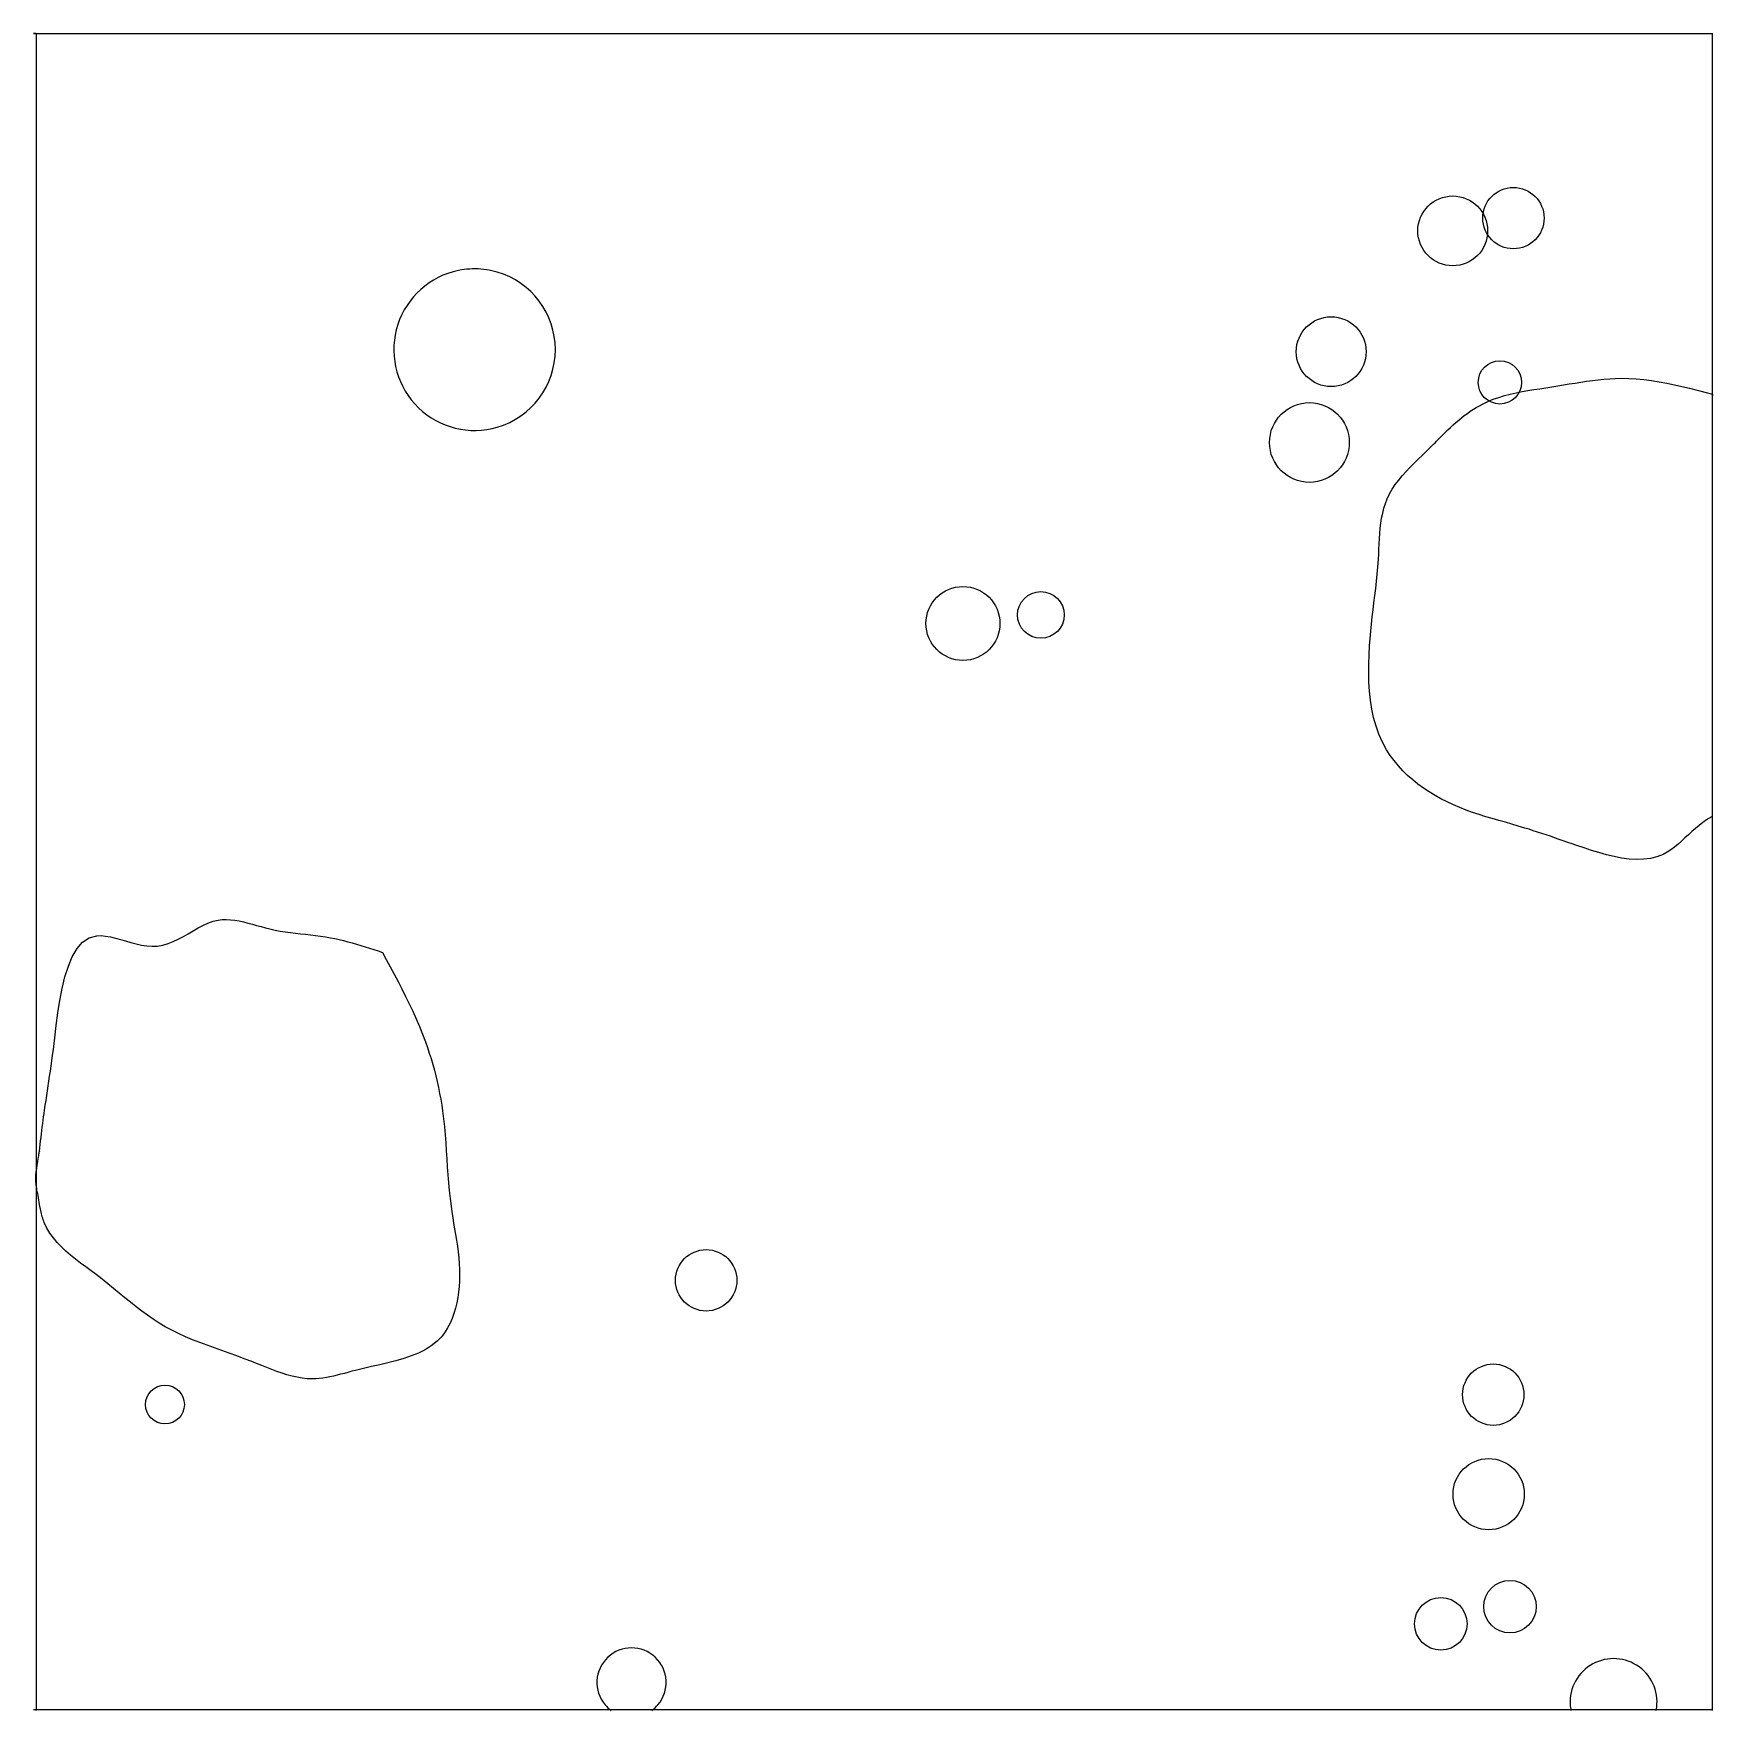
# Model space of a CAD drawing. Extents: x 4.057 to 5.043, y -0.442 to 0.543.
import ezdxf

# ---------------------------------------------------------------- set-up
doc = ezdxf.new("R2010")
doc.units = 0
doc.linetypes.add('HIDDEN', pattern=[0.375, 0.25, -0.125])
for name, color, linetype in [('LAYER1', 7, 'CONTINUOUS'), ('LAYER10', 1, 'CONTINUOUS'), ('LAYER12', 5, 'CONTINUOUS')]:
    doc.layers.add(name, color=color, linetype=linetype)

msp = doc.modelspace()

# ---------------------------------------------------------------- linework, layer by layer
at = {"layer": 'LAYER1', "color": 7, "linetype": 'CONTINUOUS'}
for centre, radius in [((4.8902, 0.4268), 0.0205), ((4.9258, 0.4343), 0.018), ((4.8189, 0.3559), 0.0205), ((4.9179, 0.3379), 0.0127), ((4.8061, 0.3026), 0.0234), ((4.6028, 0.1964), 0.0217), ((4.6485, 0.2014), 0.0137), ((4.4521, -0.1891), 0.018), ((4.914, -0.2562), 0.018), ((4.1345, -0.262), 0.0114), ((4.9113, -0.3146), 0.0209), ((4.9238, -0.3806), 0.0154), ((4.8832, -0.3907), 0.0154)]:
    msp.add_circle(centre, radius, dxfattribs=at)
at = {"layer": 'LAYER1', "color": 7, "linetype": 'HIDDEN'}
for start, end in [(73.6495, 105.3983), (105.3984, -73.6494), (-73.6495, 73.6495)]:
    msp.add_arc((4.3162, 0.3571), 0.0474, start, end, dxfattribs=at)
at = {"layer": 'LAYER1', "color": 7, "linetype": 'CONTINUOUS'}
for centre, radius, start, end in [((4.4083, -0.4251), 0.0203, -40.1521, -139.847), ((4.9846, -0.4366), 0.0255, -11.1124, -176.4206), ((4.4083, -0.4251), 0.0203, -139.847, -126.05), ((4.4083, -0.4251), 0.0203, -53.9493, -40.1517), ((4.9846, -0.4366), 0.0255, -176.4205, -168.8878), ((4.9846, -0.4366), 0.0255, -11.1124, -3.5795)]:
    msp.add_arc(centre, radius, start, end, dxfattribs=at)
at = {"layer": 'LAYER10', "color": 1, "linetype": 'CONTINUOUS'}
for points in [[(5.0426, 0.0833), (5.0423, 0.0831), (5.042, 0.0829), (5.0417, 0.0828), (5.0415, 0.0826), (5.0412, 0.0824), (5.0409, 0.0822), (5.0406, 0.0821), (5.0403, 0.0819), (5.04, 0.0817), (5.0397, 0.0815), (5.0395, 0.0814), (5.0392, 0.0812), (5.0369, 0.0796), (5.0348, 0.0779), (5.0327, 0.0761), (5.0306, 0.0743), (5.0285, 0.0724), (5.0265, 0.0705), (5.0245, 0.0686), (5.0224, 0.0668), (5.0203, 0.0651), (5.0182, 0.0636), (5.016, 0.0621), (5.0137, 0.0609), (5.01, 0.0595), (5.0062, 0.0585), (5.0021, 0.058), (4.9979, 0.0579), (4.9937, 0.0581), (4.9893, 0.0587), (4.9849, 0.0596), (4.9805, 0.0606), (4.976, 0.0619), (4.9716, 0.0632), (4.9673, 0.0647), (4.963, 0.0661), (4.9603, 0.067), (4.9577, 0.0679), (4.9551, 0.0688), (4.9526, 0.0697), (4.95, 0.0706), (4.9475, 0.0715), (4.945, 0.0723), (4.9425, 0.0732), (4.94, 0.074), (4.9375, 0.0748), (4.935, 0.0756), (4.9325, 0.0763), (4.9287, 0.0775), (4.9249, 0.0786), (4.9211, 0.0797), (4.9173, 0.0808), (4.9134, 0.0819), (4.9096, 0.083), (4.9057, 0.0843), (4.9019, 0.0855), (4.8981, 0.0869), (4.8943, 0.0884), (4.8906, 0.09), (4.8869, 0.0917), (4.8833, 0.0935), (4.8798, 0.0954), (4.8764, 0.0975), (4.8731, 0.0998), (4.8698, 0.1021), (4.8667, 0.1046), (4.8637, 0.1072), (4.8609, 0.11), (4.8583, 0.1129), (4.8558, 0.1159), (4.8535, 0.119), (4.8514, 0.1222), (4.849, 0.1267), (4.8469, 0.1314), (4.8452, 0.1362), (4.8438, 0.1412), (4.8428, 0.1462), (4.8419, 0.1514), (4.8414, 0.1567), (4.841, 0.162), (4.8409, 0.1673), (4.8409, 0.1726), (4.8411, 0.1779), (4.8414, 0.1832), (4.8417, 0.1875), (4.8421, 0.1918), (4.8426, 0.196), (4.843, 0.2002), (4.8435, 0.2044), (4.844, 0.2086), (4.8445, 0.2128), (4.845, 0.217), (4.8455, 0.2212), (4.8459, 0.2254), (4.8463, 0.2297), (4.8466, 0.234), (4.8468, 0.237), (4.8469, 0.2401), (4.8471, 0.2431), (4.8472, 0.2462), (4.8474, 0.2493), (4.8477, 0.2523), (4.8481, 0.2553), (4.8485, 0.2582), (4.8491, 0.2612), (4.8498, 0.264), (4.8507, 0.2668), (4.8517, 0.2695), (4.8531, 0.2724), (4.8547, 0.2752), (4.8565, 0.2779), (4.8585, 0.2805), (4.8606, 0.2831), (4.8628, 0.2856), (4.8651, 0.288), (4.8675, 0.2905), (4.8699, 0.2928), (4.8724, 0.2952), (4.8748, 0.2976), (4.8772, 0.2999), (4.8781, 0.3008), (4.8789, 0.3016), (4.8798, 0.3025), (4.8806, 0.3033), (4.8814, 0.3042), (4.8823, 0.305), (4.8831, 0.3058), (4.884, 0.3067), (4.8848, 0.3075), (4.8857, 0.3084), (4.8865, 0.3092), (4.8874, 0.31), (4.8889, 0.3115), (4.8905, 0.3129), (4.8921, 0.3143), (4.8937, 0.3157), (4.8954, 0.3171), (4.897, 0.3184), (4.8988, 0.3197), (4.9005, 0.3209), (4.9023, 0.3221), (4.904, 0.3232), (4.9059, 0.3242), (4.9077, 0.3252), (4.9108, 0.3267), (4.914, 0.328), (4.9173, 0.3291), (4.9206, 0.3301), (4.924, 0.331), (4.9274, 0.3318), (4.9309, 0.3325), (4.9343, 0.3331), (4.9378, 0.3337), (4.9413, 0.3342), (4.9449, 0.3347), (4.9484, 0.3353), (4.9518, 0.3358), (4.9552, 0.3364), (4.9586, 0.337), (4.962, 0.3375), (4.9654, 0.338), (4.9688, 0.3386), (4.9722, 0.339), (4.9755, 0.3394), (4.9789, 0.3398), (4.9823, 0.34), (4.9856, 0.3402), (4.989, 0.3403), (4.9935, 0.3402), (4.9979, 0.3399), (5.0024, 0.3395), (5.0069, 0.3389), (5.0113, 0.3382), (5.0158, 0.3374), (5.0203, 0.3365), (5.0247, 0.3355), (5.0292, 0.3344), (5.0337, 0.3333), (5.0381, 0.3321), (5.0426, 0.331)], [(5.0426, 0.331), (5.0426, 0.331), (5.0426, 0.331), (5.0426, 0.331), (5.0426, 0.331), (5.0426, 0.331), (5.0426, 0.331), (5.0426, 0.331), (5.0426, 0.331), (5.0426, 0.331), (5.0426, 0.331), (5.0426, 0.331), (5.0426, 0.331), (5.0426, 0.331), (5.0426, 0.331), (5.0426, 0.331), (5.0426, 0.331), (5.0426, 0.331), (5.0426, 0.331), (5.0426, 0.331), (5.0426, 0.331), (5.0426, 0.331), (5.0426, 0.331), (5.0426, 0.331), (5.0426, 0.331)], [(5.0426, 0.331), (5.0426, 0.331), (5.0426, 0.331), (5.0426, 0.331), (5.0426, 0.331), (5.0426, 0.331), (5.0426, 0.331), (5.0426, 0.331), (5.0426, 0.331), (5.0426, 0.331), (5.0426, 0.331), (5.0426, 0.331), (5.0426, 0.331), (5.0426, 0.3306), (5.0426, 0.3304), (5.0426, 0.3302), (5.0426, 0.3301), (5.0426, 0.3301), (5.0426, 0.3301), (5.0426, 0.3302), (5.0426, 0.3303), (5.0426, 0.3304), (5.0426, 0.3306), (5.0426, 0.3308), (5.0426, 0.331)], [(5.0426, 0.0833), (5.0426, 0.0833), (5.0426, 0.0833), (5.0426, 0.0833), (5.0426, 0.0833), (5.0426, 0.0833), (5.0426, 0.0833), (5.0426, 0.0833), (5.0426, 0.0833), (5.0426, 0.0833), (5.0426, 0.0833), (5.0426, 0.0833), (5.0426, 0.0833), (5.0426, 0.0833), (5.0426, 0.0833), (5.0426, 0.0833), (5.0426, 0.0833), (5.0426, 0.0833), (5.0426, 0.0833), (5.0426, 0.0833), (5.0426, 0.0833), (5.0426, 0.0833), (5.0426, 0.0833), (5.0426, 0.0833), (5.0426, 0.0833)], [(5.0426, 0.0833), (5.0426, 0.0833), (5.0426, 0.0833), (5.0426, 0.0833), (5.0426, 0.0833), (5.0426, 0.0833), (5.0426, 0.0833), (5.0426, 0.0833), (5.0426, 0.0833), (5.0426, 0.0833), (5.0426, 0.0833), (5.0426, 0.0833), (5.0426, 0.0833), (5.0426, 0.0833), (5.0426, 0.0833), (5.0426, 0.0833), (5.0426, 0.0833), (5.0426, 0.0833), (5.0426, 0.0833), (5.0426, 0.0833), (5.0426, 0.0833), (5.0426, 0.0833), (5.0426, 0.0833), (5.0426, 0.0833), (5.0426, 0.0833)], [(4.0608, -0.1135), (4.061, -0.1114), (4.0613, -0.1094), (4.0615, -0.1073), (4.0618, -0.1053), (4.062, -0.1032), (4.0623, -0.1012), (4.0625, -0.0992), (4.0628, -0.0971), (4.063, -0.0951), (4.0633, -0.0931), (4.0636, -0.0912), (4.0638, -0.0892), (4.0642, -0.0863), (4.0647, -0.0835), (4.0651, -0.0807), (4.0655, -0.0779), (4.0659, -0.075), (4.0664, -0.0722), (4.0668, -0.0693), (4.0673, -0.0663), (4.0677, -0.0633), (4.0681, -0.0602), (4.0686, -0.057), (4.069, -0.0537), (4.0699, -0.0468), (4.0707, -0.0396), (4.0717, -0.0322), (4.0728, -0.0249), (4.0742, -0.0178), (4.0758, -0.011), (4.0778, -0.0048), (4.0801, 0.0008), (4.0829, 0.0056), (4.0862, 0.0093), (4.09, 0.0119), (4.0945, 0.0131), (4.097, 0.0132), (4.0997, 0.0129), (4.1025, 0.0124), (4.1054, 0.0118), (4.1084, 0.011), (4.1114, 0.0101), (4.1145, 0.0092), (4.1177, 0.0084), (4.1208, 0.0077), (4.1239, 0.0073), (4.127, 0.007), (4.1301, 0.0071), (4.1332, 0.0076), (4.1363, 0.0085), (4.1394, 0.0097), (4.1423, 0.0111), (4.1453, 0.0127), (4.1482, 0.0143), (4.1511, 0.016), (4.1539, 0.0177), (4.1568, 0.0192), (4.1597, 0.0205), (4.1627, 0.0216), (4.1657, 0.0223), (4.1681, 0.0226), (4.1705, 0.0227), (4.173, 0.0225), (4.1755, 0.0223), (4.1781, 0.0218), (4.1806, 0.0213), (4.1832, 0.0206), (4.1858, 0.0199), (4.1883, 0.0192), (4.1909, 0.0185), (4.1935, 0.0178), (4.1961, 0.0171), (4.1991, 0.0165), (4.2021, 0.0159), (4.2051, 0.0154), (4.2081, 0.015), (4.2111, 0.0146), (4.214, 0.0143), (4.217, 0.014), (4.2199, 0.0136), (4.2229, 0.0133), (4.2258, 0.0129), (4.2287, 0.0125), (4.2316, 0.012), (4.2342, 0.0115), (4.2368, 0.0109), (4.2393, 0.0103), (4.2419, 0.0096), (4.2444, 0.0089), (4.2469, 0.0082), (4.2495, 0.0074), (4.252, 0.0067), (4.2545, 0.0058), (4.257, 0.005), (4.2596, 0.0042), (4.2621, 0.0033)], [(4.2621, 0.0033), (4.2644, -0.0009), (4.2667, -0.0052), (4.269, -0.0095), (4.2713, -0.0138), (4.2735, -0.0181), (4.2757, -0.0225), (4.2779, -0.0268), (4.2799, -0.0312), (4.2819, -0.0356), (4.2838, -0.0401), (4.2856, -0.0446), (4.2874, -0.0491), (4.2885, -0.0524), (4.2896, -0.0557), (4.2907, -0.059), (4.2917, -0.0624), (4.2926, -0.0657), (4.2935, -0.0691), (4.2943, -0.0725), (4.295, -0.0759), (4.2957, -0.0794), (4.2963, -0.0828), (4.2969, -0.0863), (4.2974, -0.0897), (4.298, -0.0944), (4.2985, -0.0991), (4.2989, -0.1037), (4.2993, -0.1084), (4.2996, -0.1131), (4.2999, -0.1178), (4.3002, -0.1224), (4.3005, -0.1271), (4.3009, -0.1318), (4.3013, -0.1364), (4.3018, -0.141), (4.3024, -0.1456), (4.3029, -0.1489), (4.3034, -0.1523), (4.3039, -0.1556), (4.3045, -0.1589), (4.305, -0.1623), (4.3056, -0.1656), (4.3061, -0.169), (4.3065, -0.1724), (4.3069, -0.1758), (4.3071, -0.1792), (4.3073, -0.1827), (4.3074, -0.1862), (4.3073, -0.1895), (4.3071, -0.1927), (4.3068, -0.196), (4.3063, -0.1992), (4.3057, -0.2024), (4.305, -0.2055), (4.3041, -0.2085), (4.303, -0.2115), (4.3018, -0.2143), (4.3004, -0.2169), (4.2989, -0.2194), (4.2971, -0.2218), (4.2942, -0.2248), (4.2908, -0.2275), (4.2872, -0.2298), (4.2832, -0.2318), (4.279, -0.2335), (4.2746, -0.235), (4.27, -0.2363), (4.2653, -0.2375), (4.2606, -0.2387), (4.2558, -0.2397), (4.251, -0.2408), (4.2463, -0.242), (4.2441, -0.2425), (4.2419, -0.2431), (4.2398, -0.2437), (4.2376, -0.2442), (4.2355, -0.2448), (4.2334, -0.2453), (4.2313, -0.2458), (4.2292, -0.2462), (4.2271, -0.2465), (4.225, -0.2467), (4.223, -0.2469), (4.2209, -0.247), (4.2179, -0.2469), (4.215, -0.2465), (4.212, -0.246), (4.2091, -0.2454), (4.2061, -0.2445), (4.2032, -0.2436), (4.2002, -0.2426), (4.1972, -0.2415), (4.1943, -0.2403), (4.1913, -0.2391), (4.1883, -0.2379), (4.1854, -0.2367), (4.181, -0.2351), (4.1766, -0.2334), (4.1722, -0.2319), (4.1678, -0.2303), (4.1635, -0.2288), (4.1592, -0.2272), (4.1549, -0.2256), (4.1507, -0.224), (4.1466, -0.2222), (4.1425, -0.2204), (4.1385, -0.2184), (4.1346, -0.2163), (4.1311, -0.2142), (4.1276, -0.2119), (4.1243, -0.2096), (4.1209, -0.2071), (4.1176, -0.2046), (4.1143, -0.202), (4.111, -0.1993), (4.1077, -0.1966), (4.1043, -0.1939), (4.101, -0.1912), (4.0976, -0.1884), (4.0941, -0.1857), (4.0911, -0.1835), (4.088, -0.1812), (4.085, -0.179), (4.082, -0.1767), (4.0791, -0.1744), (4.0764, -0.172), (4.0737, -0.1695), (4.0712, -0.1669), (4.069, -0.1642), (4.0669, -0.1614), (4.0652, -0.1584), (4.0637, -0.1552), (4.0634, -0.1544), (4.0631, -0.1535), (4.0628, -0.1527), (4.0625, -0.1518), (4.0623, -0.1509), (4.062, -0.15), (4.0618, -0.1491), (4.0616, -0.1482), (4.0614, -0.1474), (4.0612, -0.1464), (4.061, -0.1455), (4.0608, -0.1446)], [(4.0589, -0.1261), (4.0591, -0.1246), (4.0593, -0.1232), (4.0595, -0.1218), (4.0597, -0.1205), (4.0599, -0.1192), (4.0601, -0.118), (4.0603, -0.1169), (4.0604, -0.116), (4.0605, -0.1151), (4.0606, -0.1144), (4.0607, -0.1139), (4.0608, -0.1135), (4.0608, -0.1134), (4.0608, -0.1133), (4.0608, -0.1133), (4.0608, -0.1133), (4.0608, -0.1133), (4.0608, -0.1133), (4.0608, -0.1133), (4.0608, -0.1133), (4.0608, -0.1134), (4.0608, -0.1134), (4.0608, -0.1134), (4.0608, -0.1135)], [(4.0589, -0.1328), (4.0589, -0.1325), (4.0589, -0.1323), (4.0588, -0.132), (4.0588, -0.1318), (4.0588, -0.1315), (4.0588, -0.1313), (4.0587, -0.131), (4.0587, -0.1308), (4.0587, -0.1305), (4.0587, -0.1303), (4.0587, -0.1301), (4.0587, -0.1298), (4.0587, -0.1295), (4.0587, -0.1292), (4.0587, -0.1289), (4.0587, -0.1286), (4.0587, -0.1283), (4.0587, -0.128), (4.0588, -0.1277), (4.0588, -0.1273), (4.0588, -0.127), (4.0588, -0.1267), (4.0589, -0.1264), (4.0589, -0.1261)], [(4.0589, -0.1261), (4.0589, -0.1261), (4.0589, -0.1261), (4.0589, -0.1261), (4.0589, -0.1261), (4.0589, -0.1261), (4.0589, -0.1261), (4.0589, -0.1261), (4.0589, -0.1261), (4.0589, -0.1261), (4.0589, -0.1261), (4.0589, -0.1261), (4.0589, -0.1261), (4.0589, -0.1264), (4.0588, -0.1266), (4.0588, -0.1268), (4.0588, -0.1269), (4.0588, -0.1269), (4.0588, -0.1269), (4.0588, -0.1268), (4.0588, -0.1267), (4.0588, -0.1266), (4.0589, -0.1264), (4.0589, -0.1263), (4.0589, -0.1261)], [(4.0589, -0.1261), (4.0589, -0.1261), (4.0589, -0.1261), (4.0589, -0.1261), (4.0589, -0.1261), (4.0589, -0.1261), (4.0589, -0.1261), (4.0589, -0.1261), (4.0589, -0.1261), (4.0589, -0.1261), (4.0589, -0.1261), (4.0589, -0.1261), (4.0589, -0.1261), (4.0589, -0.1257), (4.059, -0.1255), (4.059, -0.1253), (4.059, -0.1252), (4.059, -0.1252), (4.059, -0.1252), (4.059, -0.1253), (4.059, -0.1254), (4.059, -0.1255), (4.0589, -0.1257), (4.0589, -0.1259), (4.0589, -0.1261)], [(4.0589, -0.1328), (4.0589, -0.1328), (4.0589, -0.1328), (4.0589, -0.1328), (4.0589, -0.1328), (4.0589, -0.1328), (4.0589, -0.1328), (4.0589, -0.1328), (4.0589, -0.1328), (4.0589, -0.1328), (4.0589, -0.1328), (4.0589, -0.1328), (4.0589, -0.1328), (4.0589, -0.1324), (4.0589, -0.1322), (4.0589, -0.132), (4.0588, -0.132), (4.0588, -0.1319), (4.0588, -0.1319), (4.0588, -0.132), (4.0589, -0.1321), (4.0589, -0.1323), (4.0589, -0.1324), (4.0589, -0.1326), (4.0589, -0.1328)], [(4.0608, -0.1446), (4.0606, -0.1433), (4.0604, -0.142), (4.0602, -0.1407), (4.06, -0.1394), (4.0598, -0.1382), (4.0596, -0.1371), (4.0594, -0.1361), (4.0593, -0.1351), (4.0592, -0.1343), (4.0591, -0.1337), (4.059, -0.1331), (4.0589, -0.1328), (4.0589, -0.1327), (4.0589, -0.1326), (4.0589, -0.1326), (4.0589, -0.1326), (4.0589, -0.1326), (4.0589, -0.1326), (4.0589, -0.1326), (4.0589, -0.1326), (4.0589, -0.1327), (4.0589, -0.1327), (4.0589, -0.1327), (4.0589, -0.1328)], [(4.0589, -0.1328), (4.0589, -0.1328), (4.0589, -0.1328), (4.0589, -0.1328), (4.0589, -0.1328), (4.0589, -0.1328), (4.0589, -0.1328), (4.0589, -0.1328), (4.0589, -0.1328), (4.0589, -0.1328), (4.0589, -0.1328), (4.0589, -0.1328), (4.0589, -0.1328), (4.059, -0.1331), (4.059, -0.1334), (4.059, -0.1335), (4.0591, -0.1336), (4.0591, -0.1337), (4.0591, -0.1336), (4.059, -0.1336), (4.059, -0.1335), (4.059, -0.1333), (4.059, -0.1332), (4.059, -0.133), (4.0589, -0.1328)]]:
    msp.add_lwpolyline(points, dxfattribs=at)
at = {"layer": 'LAYER12', "color": 5, "linetype": 'CONTINUOUS'}
for points in [[(4.0574, 0.5426), (4.0589, 0.5426)], [(4.0589, 0.5426), (4.0574, 0.5426)], [(4.0574, 0.5426), (4.0574, 0.5426)], [(4.0574, 0.5426), (4.0574, 0.5426)], [(4.0574, 0.5426), (4.0589, 0.5426)], [(4.0589, 0.5426), (4.0589, 0.5426)], [(4.0589, 0.5426), (4.0589, 0.5426)], [(4.0589, 0.5426), (4.0608, 0.5426)], [(4.0589, 0.5426), (4.0589, 0.5426)], [(4.0589, 0.5426), (4.0589, 0.5426)], [(4.0589, 0.5426), (4.0589, 0.5393)], [(4.0608, 0.5426), (4.1107, 0.5426)], [(4.1107, 0.5426), (4.3296, 0.5426)], [(4.3296, 0.5426), (5.0426, 0.5426)], [(5.0426, 0.5393), (5.0426, 0.5426)], [(4.0589, 0.5393), (4.0589, -0.4382)], [(5.0426, -0.4382), (5.0426, 0.5393)], [(4.0589, -0.4411), (4.0574, -0.4411)], [(4.0589, -0.4382), (4.0589, -0.4411)], [(4.0589, -0.4411), (4.0589, -0.4411)], [(4.0589, -0.4411), (4.0589, -0.4411)], [(4.0589, -0.4411), (4.0589, -0.4411)], [(4.0608, -0.4411), (4.0589, -0.4411)], [(4.0589, -0.4415), (4.0589, -0.4411)], [(4.0589, -0.4415), (4.0589, -0.4415)], [(4.0589, -0.4415), (4.0589, -0.4415)], [(5.0426, -0.4411), (4.0608, -0.4411)], [(5.0426, -0.4415), (5.0426, -0.4382)]]:
    msp.add_lwpolyline(points, dxfattribs=at)

doc.saveas('drawing.dxf')
